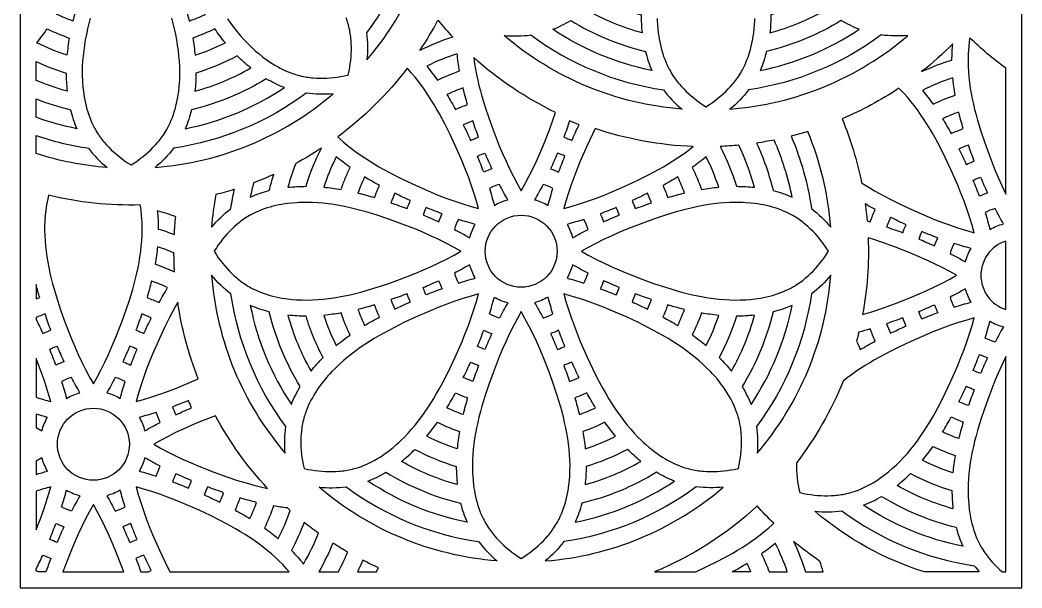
# Model space of a CAD drawing. Header units: millimetres. Extents: x 3389 to 5257, y 2005 to 6054.
# Drawn here: x 3389 to 5257, y 2005 to 3063 of the extents above; entities that cross this region are included whole.
import ezdxf

# ---------------------------------------------------------------- set-up
doc = ezdxf.new("R2010")
doc.units = ezdxf.units.MM
doc.layers.add('Layer 01', color=1, linetype='Continuous')

msp = doc.modelspace()

# ---------------------------------------------------------------- linework, layer by layer
at = {"layer": 'Layer 01'}
for points in [[(5256.9, 6054.1), (3388.6, 6054.1), (3388.6, 2004.8), (5256.9, 2004.8)], [(4210.7, 2632.5), (4198, 2639.6), (4183.9, 2647.1), (4169.8, 2654.1), (4155.5, 2660.8), (4141, 2667.2), (4126.4, 2673.4), (4096.5, 2685.1), (4074.5, 2693), (4054.3, 2699.7), (4034.1, 2705.8), (4024.1, 2708.6), (4014, 2711.2), (4004, 2713.6), (3993.9, 2715.8), (3983.9, 2717.7), (3973.9, 2719.4), (3964, 2720.8), (3954, 2721.9), (3944.1, 2722.8), (3934.1, 2723.3), (3924.2, 2723.5), (3914.8, 2723.4), (3909.4, 2723.3), (3904, 2723), (3895.8, 2722.3), (3887.5, 2721.4), (3882.3, 2720.7), (3877.1, 2719.8), (3871.4, 2718.8), (3865.8, 2717.6), (3860.2, 2716.3), (3854.8, 2714.8), (3849.4, 2713.2), (3844.1, 2711.5), (3838.9, 2709.6), (3833.8, 2707.5), (3828.8, 2705.3), (3823.9, 2703), (3821.5, 2701.8), (3819.1, 2700.5), (3816.4, 2699), (3813.6, 2697.4), (3810.5, 2695.4), (3807.5, 2693.5), (3805, 2691.7), (3802.5, 2690), (3800, 2688.1), (3797.6, 2686.3), (3795.2, 2684.3), (3792.8, 2682.3), (3788.1, 2678.2), (3783.4, 2673.9), (3779, 2669.4), (3774.6, 2664.7), (3770.3, 2659.9), (3766.2, 2654.9), (3762.2, 2649.7), (3758.4, 2644.5), (3754.7, 2639.1), (3750.4, 2632.5), (3754.7, 2625.9), (3758.4, 2620.5), (3762.2, 2615.3), (3766.2, 2610.1), (3770.3, 2605.1), (3774.6, 2600.3), (3779, 2595.6), (3783.4, 2591.1), (3788.1, 2586.8), (3792.8, 2582.7), (3795.2, 2580.7), (3797.6, 2578.8), (3800, 2576.9), (3802.5, 2575.1), (3805, 2573.3), (3807.5, 2571.5), (3810.5, 2569.6), (3813.6, 2567.6), (3816.4, 2566), (3819.1, 2564.5), (3821.5, 2563.2), (3823.9, 2562), (3828.8, 2559.7), (3833.8, 2557.5), (3838.9, 2555.4), (3844.1, 2553.5), (3849.4, 2551.8), (3854.8, 2550.2), (3860.2, 2548.7), (3865.8, 2547.4), (3871.4, 2546.2), (3877.1, 2545.2), (3882.3, 2544.3), (3887.5, 2543.6), (3895.8, 2542.7), (3904, 2542), (3909.4, 2541.8), (3914.8, 2541.6), (3924.2, 2541.5), (3934.1, 2541.7), (3944.1, 2542.3), (3954, 2543.1), (3964, 2544.2), (3973.9, 2545.6), (3983.9, 2547.3), (3993.9, 2549.2), (4004, 2551.4), (4014, 2553.8), (4024.1, 2556.4), (4034.1, 2559.2), (4054.3, 2565.3), (4074.5, 2572), (4096.5, 2580), (4126.4, 2591.6), (4141, 2597.8), (4155.5, 2604.2), (4169.8, 2610.9), (4183.9, 2617.9), (4198, 2625.4)], [(4435.6, 2632.5), (4448.2, 2625.4), (4462.4, 2617.9), (4476.5, 2610.9), (4490.8, 2604.2), (4505.3, 2597.8), (4519.9, 2591.6), (4549.8, 2580), (4571.8, 2572), (4592, 2565.3), (4612.1, 2559.2), (4622.2, 2556.4), (4632.3, 2553.8), (4642.3, 2551.4), (4652.4, 2549.2), (4662.3, 2547.3), (4672.4, 2545.6), (4682.3, 2544.2), (4692.3, 2543.1), (4702.2, 2542.3), (4712.2, 2541.7), (4722.1, 2541.5), (4731.5, 2541.6), (4736.9, 2541.8), (4742.3, 2542), (4750.5, 2542.7), (4758.8, 2543.6), (4764, 2544.3), (4769.2, 2545.2), (4774.9, 2546.2), (4780.5, 2547.4), (4786.1, 2548.7), (4791.5, 2550.2), (4796.9, 2551.8), (4802.2, 2553.5), (4807.4, 2555.4), (4812.5, 2557.5), (4817.5, 2559.7), (4822.4, 2562), (4824.8, 2563.2), (4827.1, 2564.5), (4829.9, 2566), (4832.7, 2567.6), (4835.8, 2569.6), (4838.8, 2571.5), (4841.3, 2573.3), (4843.8, 2575.1), (4846.3, 2576.9), (4848.7, 2578.8), (4851.1, 2580.7), (4853.5, 2582.7), (4858.2, 2586.8), (4862.9, 2591.1), (4867.3, 2595.6), (4871.7, 2600.3), (4876, 2605.1), (4880.1, 2610.1), (4884.1, 2615.3), (4887.9, 2620.5), (4891.6, 2625.9), (4895.9, 2632.5), (4891.6, 2639.1), (4887.9, 2644.5), (4884.1, 2649.7), (4880.1, 2654.9), (4876, 2659.9), (4871.7, 2664.7), (4867.3, 2669.4), (4862.9, 2673.9), (4858.2, 2678.2), (4853.5, 2682.3), (4851.1, 2684.3), (4848.7, 2686.3), (4846.3, 2688.1), (4843.8, 2690), (4841.3, 2691.7), (4838.8, 2693.5), (4835.8, 2695.4), (4832.7, 2697.4), (4829.9, 2699), (4827.1, 2700.5), (4824.8, 2701.8), (4822.4, 2703), (4817.5, 2705.3), (4812.5, 2707.5), (4807.4, 2709.6), (4802.2, 2711.5), (4796.9, 2713.2), (4791.5, 2714.8), (4786.1, 2716.3), (4780.5, 2717.6), (4774.9, 2718.8), (4769.2, 2719.8), (4764, 2720.7), (4758.8, 2721.4), (4750.5, 2722.3), (4742.3, 2723), (4736.9, 2723.3), (4731.5, 2723.4), (4722.1, 2723.5), (4712.2, 2723.3), (4702.2, 2722.8), (4692.3, 2721.9), (4682.3, 2720.8), (4672.4, 2719.4), (4662.3, 2717.7), (4652.4, 2715.8), (4642.3, 2713.6), (4632.3, 2711.2), (4622.2, 2708.6), (4612.1, 2705.8), (4592, 2699.7), (4571.8, 2693), (4549.8, 2685.1), (4519.9, 2673.4), (4505.3, 2667.2), (4490.8, 2660.8), (4476.5, 2654.1), (4462.4, 2647.1), (4448.2, 2639.6)], [(4243.6, 2553), (4229.7, 2549), (4214.4, 2544.3), (4199.4, 2539.3), (4184.6, 2534), (4169.8, 2528.3), (4155.1, 2522.3), (4125.8, 2509.4), (4104.5, 2499.4), (4085.5, 2489.9), (4066.9, 2480), (4057.9, 2474.9), (4048.9, 2469.6), (4040.1, 2464.2), (4031.5, 2458.6), (4023.1, 2452.9), (4014.8, 2447), (4006.8, 2440.9), (3998.9, 2434.7), (3991.3, 2428.3), (3983.9, 2421.6), (3976.7, 2414.8), (3970.1, 2408.1), (3966.4, 2404.1), (3962.8, 2400.1), (3957.4, 2393.8), (3952.3, 2387.3), (3949.1, 2383.1), (3946, 2378.8), (3942.7, 2374.1), (3939.6, 2369.3), (3936.6, 2364.4), (3933.7, 2359.5), (3931.1, 2354.6), (3928.6, 2349.6), (3926.2, 2344.6), (3924.1, 2339.5), (3922.1, 2334.4), (3920.3, 2329.4), (3919.5, 2326.8), (3918.7, 2324.2), (3917.8, 2321.2), (3917, 2318.1), (3916.2, 2314.5), (3915.4, 2311), (3914.9, 2308), (3914.4, 2305), (3913.9, 2301.9), (3913.5, 2298.9), (3913.2, 2295.8), (3912.9, 2292.7), (3912.5, 2286.5), (3912.3, 2280.1), (3912.3, 2273.8), (3912.5, 2267.4), (3912.9, 2261), (3913.5, 2254.5), (3914.3, 2248.1), (3915.3, 2241.6), (3916.5, 2235.2), (3918.2, 2227.5), (3925.9, 2225.9), (3932.3, 2224.7), (3938.7, 2223.7), (3945.1, 2222.9), (3951.6, 2222.3), (3958, 2221.8), (3964.4, 2221.6), (3970.8, 2221.6), (3977.1, 2221.8), (3983.3, 2222.2), (3986.4, 2222.5), (3989.5, 2222.9), (3992.6, 2223.3), (3995.6, 2223.7), (3998.6, 2224.2), (4001.6, 2224.8), (4005.2, 2225.5), (4008.7, 2226.4), (4011.8, 2227.2), (4014.9, 2228), (4017.4, 2228.8), (4020, 2229.6), (4025.1, 2231.4), (4030.2, 2233.4), (4035.2, 2235.6), (4040.2, 2237.9), (4045.2, 2240.4), (4050.2, 2243.1), (4055.1, 2245.9), (4059.9, 2248.9), (4064.7, 2252), (4069.5, 2255.3), (4073.8, 2258.4), (4078, 2261.6), (4084.5, 2266.8), (4090.7, 2272.2), (4094.8, 2275.8), (4098.7, 2279.5), (4105.4, 2286.1), (4112.3, 2293.2), (4118.9, 2300.6), (4125.3, 2308.2), (4131.6, 2316.1), (4137.6, 2324.1), (4143.5, 2332.4), (4149.2, 2340.8), (4154.8, 2349.5), (4160.2, 2358.2), (4165.5, 2367.2), (4170.6, 2376.3), (4180.6, 2394.9), (4190.1, 2413.9), (4200.1, 2435.1), (4212.9, 2464.5), (4218.9, 2479.2), (4224.6, 2494), (4230, 2508.8), (4235, 2523.7), (4239.7, 2539)], [(4402.7, 2553), (4406.6, 2539), (4411.3, 2523.7), (4416.3, 2508.8), (4421.7, 2494), (4427.4, 2479.2), (4433.4, 2464.5), (4446.2, 2435.1), (4456.2, 2413.9), (4465.7, 2394.9), (4475.6, 2376.3), (4480.8, 2367.2), (4486.1, 2358.2), (4491.5, 2349.5), (4497.1, 2340.8), (4502.8, 2332.4), (4508.7, 2324.1), (4514.7, 2316.1), (4521, 2308.2), (4527.4, 2300.6), (4534, 2293.2), (4540.9, 2286.1), (4547.6, 2279.5), (4551.5, 2275.8), (4555.5, 2272.2), (4561.8, 2266.8), (4568.3, 2261.6), (4572.5, 2258.4), (4576.8, 2255.3), (4581.6, 2252), (4586.4, 2248.9), (4591.2, 2245.9), (4596.1, 2243.1), (4601.1, 2240.4), (4606.1, 2237.9), (4611.1, 2235.6), (4616.1, 2233.4), (4621.2, 2231.4), (4626.3, 2229.6), (4628.9, 2228.8), (4631.4, 2228), (4634.5, 2227.2), (4637.6, 2226.4), (4641.1, 2225.5), (4644.7, 2224.8), (4647.7, 2224.2), (4650.7, 2223.7), (4653.7, 2223.3), (4656.8, 2222.9), (4659.9, 2222.5), (4663, 2222.2), (4669.2, 2221.8), (4675.5, 2221.6), (4681.9, 2221.6), (4688.3, 2221.8), (4694.7, 2222.3), (4701.2, 2222.9), (4707.6, 2223.7), (4714, 2224.7), (4720.4, 2225.9), (4728.1, 2227.5), (4729.8, 2235.2), (4731, 2241.6), (4732, 2248.1), (4732.8, 2254.5), (4733.4, 2261), (4733.8, 2267.4), (4734, 2273.8), (4734, 2280.1), (4733.8, 2286.5), (4733.4, 2292.7), (4733.1, 2295.8), (4732.8, 2298.9), (4732.4, 2301.9), (4731.9, 2305), (4731.4, 2308), (4730.9, 2311), (4730.1, 2314.5), (4729.3, 2318.1), (4728.5, 2321.2), (4727.6, 2324.2), (4726.8, 2326.8), (4726, 2329.4), (4724.2, 2334.4), (4722.2, 2339.5), (4720.1, 2344.6), (4717.7, 2349.6), (4715.2, 2354.6), (4712.6, 2359.5), (4709.7, 2364.4), (4706.7, 2369.3), (4703.6, 2374.1), (4700.3, 2378.8), (4697.2, 2383.1), (4694, 2387.3), (4688.9, 2393.8), (4683.5, 2400.1), (4679.9, 2404.1), (4676.2, 2408.1), (4669.6, 2414.8), (4662.4, 2421.6), (4655, 2428.3), (4647.4, 2434.7), (4639.5, 2440.9), (4631.5, 2447), (4623.2, 2452.9), (4614.8, 2458.6), (4606.2, 2464.2), (4597.4, 2469.6), (4588.4, 2474.9), (4579.4, 2480), (4560.8, 2489.9), (4541.8, 2499.4), (4520.5, 2509.4), (4491.2, 2522.3), (4476.5, 2528.3), (4461.7, 2534), (4446.9, 2539.3), (4431.9, 2544.3), (4416.6, 2549)], [(4323.1, 2520), (4316.1, 2507.4), (4308.6, 2493.2), (4301.6, 2479.1), (4294.9, 2464.9), (4288.4, 2450.4), (4282.2, 2435.8), (4270.6, 2405.9), (4262.7, 2383.8), (4255.9, 2363.7), (4249.8, 2343.5), (4247, 2333.5), (4244.4, 2323.4), (4242, 2313.4), (4239.9, 2303.3), (4238, 2293.3), (4236.3, 2283.3), (4234.9, 2273.3), (4233.7, 2263.3), (4232.9, 2253.4), (4232.4, 2243.5), (4232.1, 2233.6), (4232.2, 2224.2), (4232.4, 2218.8), (4232.7, 2213.4), (4233.3, 2205.1), (4234.2, 2196.9), (4235, 2191.6), (4235.8, 2186.4), (4236.8, 2180.7), (4238, 2175.1), (4239.4, 2169.6), (4240.8, 2164.1), (4242.4, 2158.7), (4244.2, 2153.4), (4246.1, 2148.2), (4248.1, 2143.1), (4250.3, 2138.1), (4252.6, 2133.3), (4253.9, 2130.9), (4255.1, 2128.5), (4256.7, 2125.7), (4258.3, 2123), (4260.2, 2119.9), (4262.2, 2116.9), (4263.9, 2114.3), (4265.7, 2111.8), (4267.5, 2109.4), (4269.4, 2106.9), (4271.3, 2104.5), (4273.3, 2102.1), (4277.4, 2097.4), (4281.8, 2092.8), (4286.3, 2088.3), (4291, 2083.9), (4295.8, 2079.7), (4300.8, 2075.6), (4305.9, 2071.6), (4311.2, 2067.7), (4316.5, 2064), (4323.1, 2059.8), (4329.8, 2064), (4335.1, 2067.7), (4340.4, 2071.6), (4345.5, 2075.6), (4350.5, 2079.7), (4355.3, 2083.9), (4360, 2088.3), (4364.5, 2092.8), (4368.8, 2097.4), (4373, 2102.1), (4375, 2104.5), (4376.9, 2106.9), (4378.8, 2109.4), (4380.6, 2111.8), (4382.4, 2114.3), (4384.1, 2116.9), (4386.1, 2119.9), (4388, 2123), (4389.6, 2125.7), (4391.2, 2128.5), (4392.4, 2130.9), (4393.7, 2133.3), (4396, 2138.1), (4398.2, 2143.1), (4400.2, 2148.2), (4402.1, 2153.4), (4403.9, 2158.7), (4405.5, 2164.1), (4406.9, 2169.6), (4408.3, 2175.1), (4409.4, 2180.7), (4410.5, 2186.4), (4411.3, 2191.6), (4412.1, 2196.9), (4413, 2205.1), (4413.6, 2213.4), (4413.9, 2218.8), (4414.1, 2224.2), (4414.2, 2233.6), (4413.9, 2243.5), (4413.4, 2253.4), (4412.6, 2263.3), (4411.4, 2273.3), (4410, 2283.3), (4408.3, 2293.3), (4406.4, 2303.3), (4404.2, 2313.4), (4401.9, 2323.4), (4399.3, 2333.5), (4396.5, 2343.5), (4390.4, 2363.7), (4383.6, 2383.8), (4375.7, 2405.9), (4364.1, 2435.8), (4357.9, 2450.4), (4351.4, 2464.9), (4344.7, 2479.1), (4337.7, 2493.2), (4330.2, 2507.4)], [(5226.9, 2436.4), (5219.1, 2420), (5212.7, 2405.5), (5206.5, 2390.8), (5194.9, 2361), (5186.9, 2338.9), (5180.2, 2318.8), (5174.1, 2298.6), (5171.3, 2288.6), (5168.7, 2278.5), (5166.3, 2268.5), (5164.2, 2258.4), (5162.2, 2248.4), (5160.6, 2238.4), (5159.2, 2228.4), (5158, 2218.4), (5157.2, 2208.5), (5156.6, 2198.6), (5156.4, 2188.7), (5156.5, 2179.3), (5156.7, 2173.9), (5157, 2168.5), (5157.6, 2160.2), (5158.5, 2152), (5159.3, 2146.7), (5160.1, 2141.5), (5161.1, 2135.8), (5162.3, 2130.2), (5163.6, 2124.7), (5165.1, 2119.2), (5166.7, 2113.8), (5168.5, 2108.5), (5170.4, 2103.3), (5172.4, 2098.2), (5174.6, 2093.2), (5176.9, 2088.4), (5178.1, 2086), (5179.4, 2083.6), (5181, 2080.8), (5182.6, 2078.1), (5184.5, 2075), (5186.5, 2071.9), (5188.2, 2069.4), (5190, 2066.9), (5191.8, 2064.5), (5193.7, 2062), (5195.6, 2059.6), (5197.6, 2057.2), (5201.7, 2052.5), (5206.1, 2047.9), (5210.6, 2043.4), (5215.2, 2039), (5220.1, 2034.8), (5226.9, 2034.8)], [(3890.4, 2034.8), (3885.7, 2040.3), (3882.1, 2044.3), (3878.4, 2048.2), (3871.8, 2054.9), (3864.7, 2061.8), (3857.3, 2068.4), (3849.7, 2074.8), (3841.8, 2081.1), (3833.8, 2087.1), (3825.5, 2093.1), (3817.1, 2098.8), (3808.4, 2104.3), (3799.7, 2109.7), (3790.7, 2115), (3781.6, 2120.2), (3763, 2130.1), (3744, 2139.6), (3722.8, 2149.6), (3693.4, 2162.5), (3678.7, 2168.4), (3663.9, 2174.1), (3649.1, 2179.5), (3634.2, 2184.5), (3618.9, 2189.2), (3604.9, 2193.1), (3608.9, 2179.2), (3613.6, 2163.9), (3618.6, 2148.9), (3623.9, 2134.1), (3629.6, 2119.3), (3635.6, 2104.6), (3648.5, 2075.3), (3658.5, 2054), (3668.1, 2034.8)], [(3582.1, 2034.8), (3578, 2046.1), (3566.3, 2075.9), (3560.1, 2090.5), (3553.7, 2105), (3547, 2119.3), (3540, 2133.4), (3532.5, 2147.6), (3525.4, 2160.2), (3518.3, 2147.6), (3510.8, 2133.4), (3503.8, 2119.3), (3497.1, 2105), (3490.7, 2090.5), (3484.5, 2075.9), (3472.8, 2046.1), (3468.7, 2034.8)]]:
    msp.add_lwpolyline(points, close=True, dxfattribs=at)
for points in [[(4102.2, 3159.4, -0.063177), (4034.6, 3039.4, -0.057025), (4035.5, 2989.4, 0.070097), (4122.5, 3125.6, -0.015225)], [(3457.1, 3074.1, 0.012924), (3473, 3102, 0.020988), (3495.6, 3092.6, 0.012924), (3487.2, 3061.6, -0.025221)], [(3734.2, 3074.1, -0.012924), (3718.2, 3102, -0.020988), (3695.6, 3092.6, -0.012924), (3704.1, 3061.6, 0.025221)], [(4444.4, 3082.8, 0.02748), (4469.6, 3105.4, 0.049922), (4546.7, 3073.4, 0.02748), (4548.6, 3039.6, -0.062756)], [(4891.1, 3082.8, -0.02748), (4865.9, 3105.4, -0.049922), (4788.8, 3073.4, -0.02748), (4786.9, 3039.6, 0.062756)], [(3419.7, 3021.2, 0.01991), (3439.4, 3047.1, 0.031349), (3480.5, 3030, 0.01991), (3476.2, 2997.8, -0.039523)], [(3771.5, 3021.2, -0.01991), (3751.8, 3047.1, -0.031349), (3710.7, 3030, -0.01991), (3715.1, 2997.8, 0.039523)], [(4195.5, 3031.7, 0.039585), (4134.2, 3006.6, 0.025425), (4167.9, 3063.1, 0.016159)], [(4482.9, 3028.4, 0.039165), (4554.7, 3005, 0.043703), (4566.9, 2969.6, -0.098094), (4381.9, 3046.2, 0.043703), (4415.5, 3062.7, 0.039165)], [(4953.6, 3046.2, -0.043703), (4920, 3062.7, -0.078451), (4780.8, 3005, -0.043703), (4768.6, 2969.6, 0.098094)], [(4291.1, 3034.8, 0.057025), (4341.2, 3035.7, 0.124085), (4588.3, 2933.4, 0.057025), (4623, 2897.3, -0.159007)], [(5044.4, 3034.8, -0.057025), (4994.3, 3035.7, -0.124085), (4747.2, 2933.4, -0.057025), (4712.5, 2897.3, 0.159007)], [(5159.5, 3030.3), (5158.5, 3023.2), (5157.6, 3015), (5157, 3006.7), (5156.7, 3001.3), (5156.5, 2995.9), (5156.4, 2986.5), (5156.6, 2976.6), (5157.2, 2966.7), (5158, 2956.8), (5159.2, 2946.8), (5160.6, 2936.8), (5162.2, 2926.8), (5164.2, 2916.8), (5166.3, 2906.7), (5168.7, 2896.7), (5171.3, 2886.6), (5174.1, 2876.6), (5180.2, 2856.4), (5186.9, 2836.3), (5194.9, 2814.2), (5206.5, 2784.4), (5212.7, 2769.7), (5219.1, 2755.2), (5226.9, 2738.8), (5226.9, 2973.5, -0.034052)], [(5069.9, 2967.3, -0.036138), (5126.4, 2988.9, -0.024451), (5127.9, 3019.2, -0.030087)], [(3819, 2974.1, -0.02748), (3793.8, 2996.7, -0.049922), (3716.7, 2964.7, -0.02748), (3714.8, 2930.9, 0.062756)], [(4147.2, 2977.4, -0.01991), (4167, 2951.4, -0.031349), (4208.1, 2968.5, -0.01991), (4203.7, 3000.7, 0.039523)], [(4234.7, 2993.4), (4236.3, 2981.7), (4238, 2971.7), (4239.9, 2961.7), (4242, 2951.7), (4244.4, 2941.6), (4247, 2931.5), (4249.8, 2921.5), (4255.9, 2901.3), (4262.7, 2881.2), (4270.6, 2859.1), (4282.2, 2829.3), (4288.4, 2814.6), (4294.9, 2800.1), (4301.6, 2785.9), (4308.6, 2771.8), (4316.1, 2757.6), (4323.1, 2745), (4330.2, 2757.6), (4337.7, 2771.8), (4344.7, 2785.9), (4351.4, 2800.1), (4357.9, 2814.6), (4364.1, 2829.3), (4375.7, 2859.1), (4387.1, 2891.2, -0.0712)], [(3418.6, 2986.1, 0.035766), (3474.6, 2964.7, 0.02748), (3476.4, 2930.9, -0.03396), (3418.6, 2951)], [(3981.2, 2845.9), (3983.9, 2843.4), (3991.3, 2836.7), (3998.9, 2830.3), (4006.8, 2824.1), (4014.8, 2818), (4023.1, 2812.1), (4031.5, 2806.4), (4040.1, 2800.8), (4048.9, 2795.4), (4057.9, 2790.1), (4066.9, 2785), (4085.5, 2775.1), (4104.5, 2765.6), (4125.8, 2755.6), (4155.1, 2742.7), (4169.8, 2736.7), (4184.6, 2731), (4199.4, 2725.7), (4214.4, 2720.7), (4229.7, 2716), (4243.6, 2712), (4239.7, 2726), (4235, 2741.3), (4230, 2756.2), (4224.6, 2771), (4218.9, 2785.9), (4212.9, 2800.6), (4200.1, 2829.9), (4190.1, 2851.1), (4180.6, 2870.1), (4170.6, 2888.7), (4165.5, 2897.8), (4160.2, 2906.8), (4154.8, 2915.5), (4149.2, 2924.2), (4143.5, 2932.6), (4137.6, 2940.9), (4131.6, 2948.9), (4125.3, 2956.8), (4118.9, 2964.4), (4112.3, 2971.8), (4110.6, 2973.6, -0.070543)], [(3881.5, 2937.5, -0.043703), (3847.9, 2954, -0.078451), (3708.6, 2896.3, -0.043703), (3696.5, 2860.9, 0.098094)], [(5071.5, 2932.4, -0.01991), (5091.3, 2906.5, -0.031349), (5132.4, 2923.6, -0.01991), (5128, 2955.8, 0.039523)], [(4184.6, 2924.4, -0.012924), (4200.6, 2896.6, -0.020988), (4223.1, 2905.9, -0.012924), (4214.7, 2936.9, 0.025221)], [(4957.9, 2760.1), (4965.5, 2755.2), (4973.2, 2750.5), (4982.2, 2745.2), (4991.2, 2740.1), (5009.8, 2730.2), (5028.8, 2720.7), (5050, 2710.7), (5079.4, 2697.8), (5094.1, 2691.8), (5108.9, 2686.1), (5123.7, 2680.8), (5138.6, 2675.8), (5154, 2671.1), (5167.9, 2667.1), (5164, 2681.1), (5159.2, 2696.4), (5154.2, 2711.3), (5148.9, 2726.1), (5143.2, 2741), (5137.2, 2755.7), (5124.4, 2785), (5114.4, 2806.2), (5104.9, 2825.2), (5094.9, 2843.8), (5089.8, 2852.9), (5084.5, 2861.9), (5079.1, 2870.6), (5073.5, 2879.3), (5067.8, 2887.7), (5061.9, 2896), (5055.9, 2904), (5049.6, 2911.9), (5043.2, 2919.5), (5036.6, 2926.9), (5029.7, 2934), (5027.4, 2936.3, -0.046476), (4921.8, 2879.2, -0.048159)], [(3418.6, 2916.5, 0.034748), (3482.6, 2896.3, 0.043703), (3494.7, 2860.9, -0.038413), (3418.6, 2882.2)], [(3972.3, 2926.1, -0.057025), (3922.2, 2927, -0.124085), (3675.1, 2824.7, -0.057025), (3640.4, 2788.6, 0.159007)], [(5108.9, 2879.5, -0.012924), (5124.8, 2851.7, -0.020988), (5147.4, 2861, -0.012924), (5139, 2892, 0.025221)], [(4236.2, 2842.3, -0.008872), (4243.7, 2845.3, -0.007248), (4232.9, 2875.4, 0.018525), (4215.2, 2868.1, -0.007248), (4228.8, 2839.1, -0.008872)], [(4410.1, 2842.3, -0.008872), (4417.5, 2839.1, -0.007248), (4431.1, 2868.1, 0.018525), (4413.4, 2875.4, -0.007248), (4402.6, 2845.3, -0.008872)], [(4461.1, 2861.1), (4446.2, 2829.9), (4433.4, 2800.6), (4427.4, 2785.9), (4421.7, 2771), (4416.3, 2756.2), (4411.3, 2741.3), (4406.6, 2726), (4402.7, 2712), (4416.6, 2716), (4431.9, 2720.7), (4446.9, 2725.7), (4461.7, 2731), (4476.5, 2736.7), (4491.2, 2742.7), (4520.5, 2755.6), (4541.8, 2765.6), (4560.8, 2775.1), (4579.4, 2785), (4588.4, 2790.1), (4597.4, 2795.4), (4606.2, 2800.8), (4614.8, 2806.4), (4623.2, 2812.1), (4631.5, 2818), (4637.9, 2822.8), (4644.1, 2827.7, -0.072201)], [(3418.6, 2848.3, 0.045934), (3516.1, 2824.7, 0.057025), (3550.9, 2788.6, -0.058377), (3418.6, 2814.6)], [(4762.2, 2834.2, -0.048655), (4792.9, 2745.5, -0.043703), (4828.3, 2733.4, 0.054314), (4794.7, 2839.8, -0.012755)], [(4826.5, 2847, -0.064351), (4864.5, 2712, -0.057025), (4900.5, 2677.2, 0.079739), (4857.5, 2855.7, -0.012457)], [(3902.7, 2796, 0.025864), (3888.1, 2751.7, -0.02748), (3921.9, 2753.5, -0.045758), (3950.6, 2824.5, -0.021538)], [(4694, 2827.8, -0.047964), (4724.4, 2753.5, -0.02748), (4758.2, 2751.7, 0.046549), (4728.7, 2830.1, -0.013425)], [(5160.5, 2797.4, -0.008872), (5168, 2800.4, -0.007248), (5157.2, 2830.5, 0.018525), (5139.5, 2823.2, -0.007248), (5153.1, 2794.2, -0.008872)], [(3995.1, 2768.4, -0.015671), (4004.2, 2788.7, -0.01991), (3978.3, 2808.4, 0.039523), (3954.9, 2752, -0.01991), (3987.2, 2747.6, -0.015671)], [(4248.5, 2812.8, -0.009613), (4255.5, 2815.5, 0.009682), (4268.3, 2786.1, 0.024819), (4253.3, 2779.9, 0.009682), (4241.6, 2809.8, -0.009613)], [(4385.6, 2783.2, -0.012408), (4393, 2779.9, -0.009682), (4404.7, 2809.8, 0.019227), (4390.8, 2815.5, -0.009682), (4378, 2786.1, -0.012408)], [(4668, 2808.4, -0.01991), (4642.1, 2788.7, -0.031349), (4659.1, 2747.6, -0.01991), (4691.4, 2752, 0.039523)], [(3824.1, 2760.2, 0.013332), (3818, 2733.4, -0.043703), (3853.4, 2745.5, -0.016226), (3861.7, 2775.7, -0.015735)], [(4018.8, 2741, -0.012924), (4049.7, 2732.5, -0.020988), (4059.1, 2755.1, -0.012924), (4031.2, 2771, 0.025221)], [(4592.1, 2743.9, -0.010493), (4596.5, 2732.5, -0.012924), (4627.5, 2741, 0.025221), (4615.1, 2771, -0.012924), (4587.2, 2755.1, -0.010493)], [(5172.8, 2767.9, -0.009613), (5179.7, 2770.6, 0.009682), (5192.6, 2741.2, 0.024819), (5177.6, 2735, 0.009682), (5165.9, 2764.9, -0.009613)], [(3753.7, 2738.1, 0.026529), (3745.8, 2677.2, -0.057025), (3781.8, 2712, -0.016667), (3788.3, 2747.9, -0.013876)], [(4263.9, 2749.5, -0.012674), (4273.1, 2718, -0.068658), (4298.1, 2728.4, -0.012674), (4282.4, 2757.1, 0.038296)], [(4361.1, 2724.1, -0.034289), (4373.2, 2718, -0.012674), (4382.4, 2749.5, 0.038296), (4363.9, 2757.1, -0.012674), (4348.2, 2728.4, -0.034289)], [(3442, 2737), (3440.3, 2730), (3439.1, 2724.4), (3438.1, 2718.7), (3437.2, 2713.5), (3436.5, 2708.3), (3435.6, 2700), (3434.9, 2691.8), (3434.6, 2686.4), (3434.5, 2681), (3434.4, 2671.6), (3434.6, 2661.7), (3435.2, 2651.8), (3436, 2641.8), (3437.1, 2631.8), (3438.5, 2621.9), (3440.2, 2611.9), (3442.1, 2601.9), (3444.3, 2591.8), (3446.7, 2581.8), (3449.3, 2571.7), (3452.1, 2561.7), (3458.2, 2541.5), (3464.9, 2521.3), (3472.8, 2499.3), (3484.5, 2469.4), (3490.7, 2454.8), (3497.1, 2440.3), (3503.8, 2426), (3510.8, 2412), (3518.3, 2397.8), (3525.4, 2385.2), (3532.5, 2397.8), (3540, 2412), (3547, 2426), (3553.7, 2440.3), (3560.1, 2454.8), (3566.3, 2469.4), (3578, 2499.3), (3585.9, 2521.3), (3592.6, 2541.5), (3598.7, 2561.7), (3601.5, 2571.7), (3604.1, 2581.8), (3606.5, 2591.8), (3608.7, 2601.9), (3610.6, 2611.9), (3612.3, 2621.9), (3613.7, 2631.8), (3614.8, 2641.8), (3615.6, 2651.8), (3616.2, 2661.7), (3616.4, 2671.6), (3616.3, 2681), (3616.2, 2686.4), (3615.9, 2691.8), (3615.2, 2700), (3614.3, 2708.3), (3613.6, 2713.5), (3612.7, 2718.8, -0.066606)], [(4080.2, 2722.7, -0.007248), (4110.4, 2711.9, -0.017746), (4116.5, 2726.8, -0.007248), (4087.6, 2740.5, 0.018525)], [(4533, 2719.4, -0.008872), (4535.9, 2711.9, -0.007248), (4566.1, 2722.7, 0.018525), (4558.7, 2740.5, -0.007248), (4529.8, 2726.8, -0.008872)], [(4172.4, 2694.9, -0.012408), (4175.7, 2702.3, -0.009682), (4145.9, 2714, 0.019227), (4140.1, 2700.2, -0.009682), (4169.5, 2687.4, -0.012408)], [(4500.4, 2714, -0.009682), (4470.6, 2702.3, -0.024819), (4476.8, 2687.4, -0.009682), (4506.2, 2700.2, 0.019227)], [(4968.1, 2689.4), (4974, 2687.6, -0.020988), (4983.4, 2710.2, -0.008323), (4964.6, 2720.7, -0.012195)], [(5188.1, 2704.6, -0.012674), (5197.3, 2673.1, -0.068658), (5222.4, 2683.5, -0.012674), (5206.7, 2712.2, 0.038296)], [(3678.9, 2696.9, 0.01995), (3644.6, 2707.8, -0.02748), (3646.4, 2673.9, -0.01892), (3676.4, 2663.6, -0.012873)], [(4198.5, 2673.3, -0.012674), (4227.2, 2657.6, -0.068658), (4237.6, 2682.6, -0.012674), (4206.2, 2691.8, 0.038296)], [(4440.1, 2691.8, -0.012674), (4408.7, 2682.6, -0.068658), (4419.1, 2657.6, -0.012674), (4447.8, 2673.3, 0.038296)], [(5004.5, 2677.8, -0.007248), (5034.6, 2667, -0.017746), (5040.8, 2681.9, -0.007248), (5011.9, 2695.6, 0.018525)], [(4959.8, 2514.7), (4978.6, 2520.4), (4998.8, 2527.1), (5020.8, 2535), (5050.7, 2546.7), (5065.3, 2552.9), (5079.8, 2559.3), (5094.1, 2566), (5108.1, 2573), (5122.3, 2580.5), (5134.9, 2587.6), (5122.3, 2594.7), (5108.1, 2602.2), (5094.1, 2609.2), (5079.8, 2615.9), (5065.3, 2622.3), (5050.7, 2628.5), (5020.8, 2640.2), (4998.8, 2648.1), (4978.6, 2654.8), (4970.1, 2657.5, -0.055449)], [(5096.7, 2650, -0.012408), (5100, 2657.4, -0.009682), (5070.2, 2669.1, 0.019227), (5064.4, 2655.3, -0.009682), (5093.8, 2642.5, -0.012408)], [(3675.7, 2629.4, 0.021245), (3644.9, 2640.9, -0.01991), (3640.5, 2608.6, -0.027626), (3676.8, 2593.9, -0.013733)], [(5122.8, 2628.4, -0.012674), (5151.5, 2612.7, -0.068658), (5161.9, 2637.7, -0.012674), (5130.5, 2646.9, 0.038296)], [(5226.9, 2651.5, 0.729268), (5226.9, 2523.7)], [(4231.6, 2594.6, -0.034289), (4227.2, 2607.4, -0.012674), (4198.5, 2591.7, 0.038296), (4206.2, 2573.2, -0.012674), (4237.6, 2582.4, -0.034289)], [(4447.8, 2591.7, -0.012674), (4419.1, 2607.4, -0.068658), (4408.7, 2582.4, -0.012674), (4440.1, 2573.2, 0.038296)], [(3883.2, 2255.9, -0.057025), (3884.2, 2305.9, -0.124085), (3781.8, 2553, -0.057025), (3745.8, 2587.8, 0.159007)], [(4900.5, 2587.8, -0.057025), (4864.5, 2553, -0.124085), (4762.1, 2305.9, -0.057025), (4763.1, 2255.9, 0.159007)], [(3418.6, 2543.5, -0.006182), (3425.4, 2546.1, -0.009838), (3418.6, 2570.3)], [(3633.8, 2577, -0.012924), (3625.4, 2546.1, -0.020988), (3648, 2536.7, -0.012924), (3663.9, 2564.6, 0.025221)], [(4142.9, 2557.8, -0.009613), (4140.1, 2564.8, 0.009682), (4169.5, 2577.6, 0.024819), (4175.7, 2562.7, 0.009682), (4145.9, 2551, -0.009613)], [(4506.2, 2564.8, -0.009682), (4476.8, 2577.6, -0.024819), (4470.6, 2562.7, -0.009682), (4500.4, 2551, 0.019227)], [(5155.9, 2549.7, -0.034289), (5151.5, 2562.5, -0.012674), (5122.8, 2546.8, 0.038296), (5130.5, 2528.3, -0.012674), (5161.9, 2537.5, -0.034289)], [(4113.3, 2545.6, -0.008872), (4110.4, 2553.1, -0.007248), (4080.2, 2542.3, 0.018525), (4087.6, 2524.5, -0.007248), (4116.5, 2538.2, -0.008872)], [(4263.9, 2515.6, 0.012674), (4273.1, 2547, 0.068658), (4298.1, 2536.6, 0.012674), (4282.4, 2507.9, -0.038296)], [(4361.1, 2540.9, -0.034289), (4348.2, 2536.6, -0.012674), (4363.9, 2507.9, 0.038296), (4382.4, 2515.6, -0.012674), (4373.2, 2547, -0.034289)], [(4533, 2545.6, -0.008872), (4529.8, 2538.2, -0.007248), (4558.7, 2524.5, 0.018525), (4566.1, 2542.3, -0.007248), (4535.9, 2553.1, -0.008872)], [(3682.7, 2537.4), (3677.9, 2528.9), (3668, 2510.3), (3658.5, 2491.3), (3648.5, 2470.1), (3635.6, 2440.7), (3629.6, 2426), (3623.9, 2411.2), (3618.6, 2396.4), (3613.6, 2381.5), (3608.9, 2366.1), (3604.9, 2352.2), (3618.9, 2356.1), (3634.2, 2360.9), (3649.1, 2365.9), (3663.9, 2371.2), (3678.7, 2376.9), (3693.4, 2382.9), (3720.9, 2394.9, -0.05715)], [(3894.6, 2346.7, -0.043703), (3911.1, 2380.3, -0.078451), (3853.4, 2519.5, -0.043703), (3818, 2531.6, 0.098094)], [(4031.2, 2494, -0.012924), (4059.1, 2509.9, -0.020988), (4049.7, 2532.5, -0.012924), (4018.8, 2524.1, 0.025221)], [(4627.5, 2524.1, -0.012924), (4596.5, 2532.5, -0.020988), (4587.2, 2509.9, -0.012924), (4615.1, 2494, 0.025221)], [(4828.3, 2531.6, -0.043703), (4792.9, 2519.5, -0.078451), (4735.2, 2380.3, -0.043703), (4751.7, 2346.7, 0.098094)], [(5067.2, 2512.9, -0.009613), (5064.4, 2519.9, 0.009682), (5093.8, 2532.7, 0.024819), (5100, 2517.8, 0.009682), (5070.2, 2506.1, -0.009613)], [(3418.6, 2505.8, -0.006575), (3431.1, 2479.3, -0.017746), (3446, 2485.4, -0.007248), (3435.2, 2515.6, 0.017246), (3418.6, 2508.8)], [(3612.3, 2482.5, -0.008872), (3619.7, 2479.3, -0.007248), (3633.4, 2508.2, 0.018525), (3615.6, 2515.6, -0.007248), (3604.8, 2485.4, -0.008872)], [(3935.9, 2472.1, -0.024946), (3921.9, 2511.5, -0.02748), (3888.1, 2513.3, 0.062756), (3931.2, 2409.1, -0.02748), (3953.8, 2434.3, -0.024946)], [(3978.3, 2456.6, -0.01991), (4004.2, 2476.3, -0.031349), (3987.2, 2517.4, -0.01991), (3954.9, 2513, 0.039523)], [(4691.4, 2513, -0.01991), (4659.1, 2517.4, -0.031349), (4642.1, 2476.3, -0.01991), (4668, 2456.6, 0.039523)], [(4758.2, 2513.3, -0.02748), (4724.4, 2511.5, -0.049922), (4692.5, 2434.3, -0.02748), (4715.1, 2409.1, 0.062756)], [(4836.6, 2238.1, 0.064453), (4842.5, 2182.6), (4850.1, 2181), (4856.6, 2179.8), (4863, 2178.8), (4869.4, 2178), (4875.9, 2177.4), (4882.3, 2176.9), (4888.7, 2176.7), (4895.1, 2176.7), (4901.4, 2176.9), (4907.6, 2177.3), (4910.7, 2177.6), (4913.8, 2178), (4916.9, 2178.4), (4919.9, 2178.8), (4922.9, 2179.3), (4925.9, 2179.9), (4929.5, 2180.6), (4933, 2181.5), (4936.1, 2182.3), (4939.1, 2183.1), (4941.7, 2183.9), (4944.3, 2184.7), (4949.4, 2186.5), (4954.5, 2188.5), (4959.5, 2190.7), (4964.5, 2193), (4969.5, 2195.5), (4974.5, 2198.2), (4979.3, 2201), (4984.2, 2204), (4989, 2207.1), (4993.8, 2210.4), (4998.1, 2213.5), (5002.3, 2216.7), (5008.7, 2221.9), (5015, 2227.3), (5019.1, 2230.9), (5023, 2234.6), (5029.7, 2241.2), (5036.6, 2248.3), (5043.2, 2255.7), (5049.6, 2263.3), (5055.9, 2271.2), (5061.9, 2279.2), (5067.8, 2287.5), (5073.5, 2295.9), (5079.1, 2304.6), (5084.5, 2313.3), (5089.8, 2322.3), (5094.9, 2331.4), (5104.9, 2350), (5114.4, 2369), (5124.4, 2390.2), (5137.2, 2419.6), (5143.2, 2434.3), (5148.9, 2449.1), (5154.2, 2463.9), (5159.2, 2478.8), (5164, 2494.1), (5167.9, 2508.1), (5154, 2504.1), (5138.6, 2499.4), (5123.7, 2494.4), (5108.9, 2489.1), (5094.1, 2483.4), (5079.4, 2477.4), (5050, 2464.5), (5028.8, 2454.5), (5009.8, 2445), (4991.2, 2435.1), (4982.2, 2430), (4973.2, 2424.7), (4964.4, 2419.3), (4955.8, 2413.7), (4947.3, 2408), (4939.1, 2402.1), (4931.2, 2396.2), (4923.5, 2390.1, -0.067916)], [(5037.6, 2500.7, -0.008872), (5034.6, 2508.2, -0.007248), (5004.5, 2497.4, 0.018525), (5011.9, 2479.6, -0.007248), (5040.8, 2493.3, -0.008872)], [(4241.6, 2455.2, 0.009682), (4253.3, 2485.1, 0.024819), (4268.3, 2478.9, 0.009682), (4255.5, 2449.5, -0.019227)], [(4404.7, 2455.2, -0.009682), (4393, 2485.1, -0.024819), (4378, 2478.9, -0.009682), (4390.8, 2449.5, 0.019227)], [(4948.5, 2464.8, 0.013353), (4955.5, 2449.1, -0.012924), (4983.4, 2465, -0.020988), (4974, 2487.6, -0.008534), (4952.8, 2481.6, -0.006684)], [(5188.1, 2470.7, 0.012674), (5197.3, 2502.1, 0.068658), (5222.4, 2491.7, 0.012674), (5206.7, 2463, -0.038296)], [(3450.7, 2452.9, -0.009613), (3457.7, 2455.7, 0.009682), (3470.5, 2426.3, 0.024819), (3455.6, 2420.1, 0.009682), (3443.9, 2449.9, -0.009613)], [(3587.8, 2423.4, -0.012408), (3595.2, 2420.1, -0.009682), (3606.9, 2449.9, 0.019227), (3593.1, 2455.7, -0.009682), (3580.3, 2426.3, -0.012408)], [(3418.6, 2360.2, 0.011501), (3445.9, 2352.2, 0.030818), (3418.6, 2432.3)], [(5165.9, 2410.3, 0.009682), (5177.6, 2440.2, 0.024819), (5192.6, 2434, 0.009682), (5179.7, 2404.6, -0.019227)], [(4236.2, 2422.7, 0.008872), (4243.7, 2419.7, 0.007248), (4232.9, 2389.6, -0.018525), (4215.2, 2396.9, 0.007248), (4228.8, 2425.9, 0.008872)], [(4410.1, 2422.7, -0.008872), (4402.6, 2419.7, -0.007248), (4413.4, 2389.6, 0.018525), (4431.1, 2396.9, -0.007248), (4417.5, 2425.9, -0.008872)], [(3466.1, 2389.6, -0.012674), (3475.3, 2358.2, -0.068658), (3500.3, 2368.6, -0.012674), (3484.6, 2397.3, 0.038296)], [(3563.3, 2364.2, -0.034289), (3575.5, 2358.2, -0.012674), (3584.7, 2389.6, 0.038296), (3566.2, 2397.3, -0.012674), (3550.5, 2368.6, -0.034289)], [(5160.5, 2377.8, 0.008872), (5168, 2374.8, 0.007248), (5157.2, 2344.7, -0.018525), (5139.5, 2352, 0.007248), (5153.1, 2381, 0.008872)], [(3702.7, 2354.2, -0.009682), (3672.8, 2342.5, -0.024819), (3679, 2327.5, -0.009682), (3708.4, 2340.3, 0.019227)], [(4184.6, 2340.6, 0.012924), (4200.6, 2368.5, 0.020988), (4223.1, 2359.1, 0.012924), (4214.7, 2328.1, -0.025221)], [(4461.7, 2340.6, -0.012924), (4445.7, 2368.5, -0.020988), (4423.2, 2359.1, -0.012924), (4431.6, 2328.1, 0.025221)], [(3418.6, 2303.9), (3429.5, 2297.7, -0.068658), (3439.9, 2322.8, -0.008686), (3418.6, 2328.8)], [(3642.3, 2332, -0.012674), (3610.9, 2322.8, -0.068658), (3621.3, 2297.7, -0.012674), (3650, 2313.4, 0.038296)], [(3753, 2325.6), (3722.2, 2313.6), (3707.5, 2307.4), (3693, 2301), (3678.8, 2294.3), (3664.7, 2287.2), (3650.5, 2279.7), (3637.9, 2272.7), (3650.5, 2265.6), (3664.7, 2258.1), (3678.8, 2251.1), (3693, 2244.4), (3707.5, 2237.9), (3722.2, 2231.8), (3752, 2220.1), (3774.1, 2212.2), (3794.2, 2205.4), (3814.4, 2199.3), (3824.4, 2196.5), (3834.5, 2193.9), (3850.2, 2190.3, -0.064574)], [(5108.9, 2295.7, 0.012924), (5124.8, 2323.6, 0.020988), (5147.4, 2314.2, 0.012924), (5139, 2283.2, -0.025221)], [(4147.2, 2287.7, 0.01991), (4167, 2313.6, 0.031349), (4208.1, 2296.5, 0.01991), (4203.7, 2264.3, -0.039523)], [(4499.1, 2287.7, -0.01991), (4479.3, 2313.6, -0.031349), (4438.2, 2296.5, -0.01991), (4442.6, 2264.3, 0.039523)], [(4099.8, 2240.6, 0.02748), (4125, 2263.2, 0.049922), (4202.1, 2231.2, 0.02748), (4204, 2197.4, -0.062756)], [(4546.5, 2240.6, -0.02748), (4521.3, 2263.2, -0.049922), (4444.2, 2231.2, -0.02748), (4442.3, 2197.4, 0.062756)], [(5071.5, 2242.8, 0.01991), (5091.3, 2268.7, 0.031349), (5132.4, 2251.6, 0.01991), (5128, 2219.4, -0.039523)], [(3418.6, 2216.5, -0.008686), (3439.9, 2222.6, -0.068658), (3429.5, 2247.6), (3418.6, 2241.4)], [(3650, 2231.9, -0.012674), (3621.3, 2247.6, -0.068658), (3610.9, 2222.6, -0.012674), (3642.3, 2213.4, 0.038296)], [(3708.4, 2205, -0.009682), (3679, 2217.8, -0.024819), (3672.8, 2202.8, -0.009682), (3702.7, 2191.1, 0.019227)], [(4138.3, 2186.2, 0.039165), (4210.1, 2162.8, 0.043703), (4222.3, 2127.4, -0.098094), (4037.3, 2204, 0.043703), (4070.9, 2220.4, 0.039165)], [(4609, 2204, -0.043703), (4575.4, 2220.4, -0.078451), (4436.2, 2162.8, -0.043703), (4424, 2127.4, 0.098094)], [(5024, 2195.7, 0.02748), (5049.3, 2218.3, 0.049922), (5126.4, 2186.3, 0.02748), (5128.3, 2152.5, -0.062756)], [(3418.6, 2113, 0.030818), (3445.9, 2193.1, 0.011501), (3418.6, 2185.1)], [(3466.1, 2155.7, 0.012674), (3475.3, 2187.1, 0.068658), (3500.3, 2176.8, 0.012674), (3484.6, 2148, -0.038296)], [(3563.3, 2181.1, -0.034289), (3550.5, 2176.8, -0.012674), (3566.2, 2148, 0.038296), (3584.7, 2155.7, -0.012674), (3575.5, 2187.1, -0.034289)], [(3735.2, 2185.7, -0.008872), (3732, 2178.4, -0.007248), (3761, 2164.7, 0.018525), (3768.3, 2182.4, -0.007248), (3738.2, 2193.2, -0.008872)], [(3946.5, 2192.6, 0.057025), (3996.6, 2193.5, 0.124085), (4243.7, 2091.2, 0.057025), (4278.4, 2055.1, -0.159007)], [(4699.8, 2192.6, -0.057025), (4649.7, 2193.5, -0.124085), (4402.6, 2091.2, -0.057025), (4367.9, 2055.1, 0.159007)], [(3829.8, 2164.2, -0.012924), (3798.8, 2172.6, -0.020988), (3789.5, 2150.1, -0.012924), (3817.3, 2134.1, 0.025221)], [(5062.6, 2141.3, 0.039165), (5134.4, 2117.9, 0.043703), (5146.5, 2082.5, -0.098094), (4961.6, 2159.1, 0.043703), (4995.2, 2175.5, 0.039165)], [(3887.1, 2153.9, -0.015609), (3861.4, 2157.6, -0.031349), (3844.3, 2116.5, -0.01991), (3870.2, 2096.8, 0.036781), (3892.3, 2149.2, -0.002709)], [(4763.3, 2157.7, -0.088467), (4572, 2034.8), (4648.7, 2034.8), (4670.8, 2045.2), (4689.8, 2054.7), (4708.4, 2064.6), (4717.5, 2069.7), (4726.4, 2075), (4735.2, 2080.4), (4743.8, 2086), (4752.3, 2091.7), (4760.5, 2097.6), (4768.6, 2103.7), (4776.4, 2109.9), (4784, 2116.4), (4791.5, 2123), (4794, 2125.4, -0.017201)], [(5074.9, 2034.8, -0.101742), (4870.8, 2147.7, 0.057025), (4920.9, 2148.6, 0.124085), (5168, 2046.3, 0.018314), (5177.4, 2034.8)], [(3443.9, 2095.4, 0.009682), (3455.6, 2125.2, 0.024819), (3470.5, 2119, 0.009682), (3457.7, 2089.7, -0.019227)], [(3606.9, 2095.4, -0.009682), (3595.2, 2125.2, -0.024819), (3580.3, 2119, -0.009682), (3593.1, 2089.7, 0.019227)], [(3918.4, 2127.1, -0.034454), (3894.7, 2074.5, -0.02748), (3917.3, 2049.3, 0.035485), (3945, 2106.9, -0.012873)], [(3982.3, 2034.8, 0.019776), (3999.7, 2071.6, -0.012502), (3972, 2088.5, -0.030942), (3945.9, 2034.8)], [(4819.4, 2034.8, 0.037344), (4797, 2088, -0.01991), (4771.1, 2068.3, -0.025686), (4785.4, 2034.8)], [(4880.3, 2054.3, -0.024095), (4830.7, 2092.1, -0.036699), (4853, 2034.8), (4886.3, 2034.8, 0.011296)], [(3422.7, 2034.8, -0.004243), (3418.6, 2036.6), (3418.6, 2039.6, 0.006575), (3431.1, 2066, 0.017746), (3446, 2059.9, 0.005968), (3436.9, 2034.8)], [(3628.1, 2034.8, 0.005522), (3633.4, 2037.1, -0.007248), (3619.7, 2066, -0.017746), (3604.8, 2059.9, -0.005968), (3613.9, 2034.8)], [(4053.4, 2034.8, 0.003581), (4056.8, 2042.4, -0.012368), (4027.9, 2056.3, -0.010791), (4018.1, 2034.8)], [(4744.1, 2050.7, -0.013443), (4751.1, 2034.8), (4716.3, 2034.8, 0.012878)]]:
    msp.add_lwpolyline(points, format="xyb", close=True, dxfattribs=at)
for points in [[(3519.5, 3067), (3516.9, 3056.9), (3514.5, 3046.9), (3512.4, 3036.8), (3510.4, 3026.8), (3508.8, 3016.8), (3507.4, 3006.8), (3506.2, 2996.8), (3505.4, 2986.9), (3504.8, 2977), (3504.6, 2967.1), (3504.7, 2957.7), (3504.9, 2952.3), (3505.2, 2946.9), (3505.8, 2938.6), (3506.7, 2930.4), (3507.4, 2925.2), (3508.3, 2919.9), (3509.3, 2914.2), (3510.5, 2908.6), (3511.8, 2903.1), (3513.3, 2897.6), (3514.9, 2892.2), (3516.7, 2886.9), (3518.6, 2881.7), (3520.6, 2876.6), (3522.8, 2871.6), (3525.1, 2866.8), (3526.3, 2864.4), (3527.6, 2862), (3529.2, 2859.2), (3530.8, 2856.5), (3532.7, 2853.4), (3534.7, 2850.4), (3536.4, 2847.8), (3538.2, 2845.3), (3540, 2842.9), (3541.9, 2840.4), (3543.8, 2838), (3545.8, 2835.6), (3549.9, 2830.9), (3554.3, 2826.3), (3558.7, 2821.8), (3563.4, 2817.4), (3568.3, 2813.2), (3573.3, 2809.1), (3578.4, 2805.1), (3583.6, 2801.2), (3589, 2797.5), (3595.6, 2793.3), (3602.2, 2797.5), (3607.6, 2801.2), (3612.9, 2805.1), (3618, 2809.1), (3623, 2813.2), (3627.8, 2817.4), (3632.5, 2821.8), (3637, 2826.3), (3641.3, 2830.9), (3645.4, 2835.6), (3647.4, 2838), (3649.4, 2840.4), (3651.2, 2842.9), (3653.1, 2845.3), (3654.9, 2847.8), (3656.6, 2850.4), (3658.6, 2853.4), (3660.5, 2856.5), (3662.1, 2859.2), (3663.6, 2862), (3664.9, 2864.4), (3666.1, 2866.8), (3668.5, 2871.6), (3670.7, 2876.6), (3672.7, 2881.7), (3674.6, 2886.9), (3676.3, 2892.2), (3678, 2897.6), (3679.4, 2903.1), (3680.7, 2908.6), (3681.9, 2914.2), (3683, 2919.9), (3683.8, 2925.2), (3684.5, 2930.4), (3685.4, 2938.6), (3686.1, 2946.9), (3686.4, 2952.3), (3686.6, 2957.7), (3686.6, 2967.1), (3686.4, 2977), (3685.9, 2986.9), (3685, 2996.8), (3683.9, 3006.8), (3682.5, 3016.8), (3680.8, 3026.8), (3678.9, 3036.8), (3676.7, 3046.9), (3674.3, 3056.9), (3671.7, 3067)], [(3775.2, 3065.9), (3781.1, 3057.6), (3787.2, 3049.6), (3793.4, 3041.7), (3799.9, 3034.1), (3806.5, 3026.7), (3813.3, 3019.6), (3820.1, 3013), (3824, 3009.3), (3828, 3005.7), (3834.3, 3000.3), (3840.8, 2995.1), (3845, 2991.9), (3849.3, 2988.8), (3854.1, 2985.5), (3858.8, 2982.4), (3863.7, 2979.4), (3868.6, 2976.6), (3873.6, 2973.9), (3878.5, 2971.4), (3883.6, 2969.1), (3888.6, 2966.9), (3893.7, 2964.9), (3898.8, 2963.1), (3901.3, 2962.3), (3903.9, 2961.5), (3907, 2960.7), (3910, 2959.9), (3913.6, 2959), (3917.1, 2958.3), (3920.2, 2957.7), (3923.2, 2957.2), (3926.2, 2956.8), (3929.2, 2956.4), (3932.3, 2956), (3935.4, 2955.7), (3941.7, 2955.3), (3948, 2955.1), (3954.3, 2955.1), (3960.8, 2955.4), (3967.2, 2955.8), (3973.6, 2956.4), (3980.1, 2957.2), (3986.5, 2958.2), (3992.9, 2959.4), (4000.6, 2961), (4002.3, 2968.7), (4003.4, 2975.1), (4004.4, 2981.6), (4005.2, 2988), (4005.9, 2994.5), (4006.3, 3000.9), (4006.5, 3007.3), (4006.5, 3013.6), (4006.3, 3020), (4005.9, 3026.2), (4005.6, 3029.3), (4005.3, 3032.4), (4004.9, 3035.4), (4004.4, 3038.5), (4003.9, 3041.5), (4003.3, 3044.5), (4002.6, 3048), (4001.8, 3051.6), (4001, 3054.7), (4000.1, 3057.7), (3999.3, 3060.3), (3998.5, 3062.9), (3996.7, 3067.9)], [(4576.8, 3066.4), (4577, 3061), (4577.3, 3055.6), (4577.9, 3047.3), (4578.8, 3039.1), (4579.6, 3033.9), (4580.4, 3028.6), (4581.4, 3023), (4582.6, 3017.4), (4584, 3011.8), (4585.4, 3006.3), (4587, 3000.9), (4588.8, 2995.7), (4590.7, 2990.4), (4592.7, 2985.4), (4594.9, 2980.4), (4597.2, 2975.5), (4598.5, 2973.1), (4599.7, 2970.7), (4601.3, 2967.9), (4602.9, 2965.2), (4604.8, 2962.1), (4606.8, 2959.1), (4608.5, 2956.5), (4610.3, 2954), (4612.1, 2951.6), (4614, 2949.2), (4615.9, 2946.7), (4617.9, 2944.3), (4622, 2939.6), (4626.4, 2935), (4630.9, 2930.5), (4635.6, 2926.1), (4640.4, 2921.9), (4645.4, 2917.8), (4650.5, 2913.8), (4655.8, 2910), (4661.1, 2906.3), (4667.7, 2902), (4674.4, 2906.3), (4679.7, 2910), (4685, 2913.8), (4690.1, 2917.8), (4695.1, 2921.9), (4699.9, 2926.1), (4704.6, 2930.5), (4709.1, 2935), (4713.4, 2939.6), (4717.6, 2944.3), (4719.6, 2946.7), (4721.5, 2949.2), (4723.4, 2951.6), (4725.2, 2954), (4727, 2956.5), (4728.7, 2959.1), (4730.7, 2962.1), (4732.6, 2965.2), (4734.2, 2967.9), (4735.8, 2970.7), (4737, 2973.1), (4738.3, 2975.5), (4740.6, 2980.4), (4742.8, 2985.4), (4744.8, 2990.4), (4746.7, 2995.7), (4748.5, 3000.9), (4750.1, 3006.3), (4751.5, 3011.8), (4752.9, 3017.4), (4754, 3023), (4755.1, 3028.6), (4755.9, 3033.9), (4756.7, 3039.1), (4757.6, 3047.3), (4758.2, 3055.6), (4758.5, 3061), (4758.7, 3066.4)]]:
    msp.add_lwpolyline(points, dxfattribs=at)
for centre in [(4323.1, 2632.5), (3525.4, 2272.7)]:
    msp.add_circle(centre, 67.1, dxfattribs=at)

doc.saveas('drawing.dxf')
